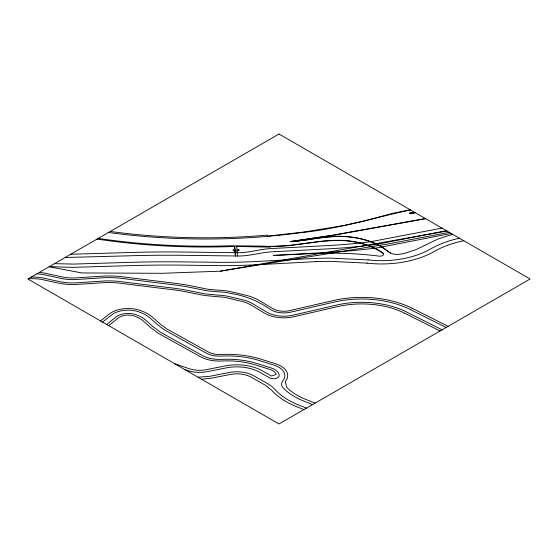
<?xml version="1.0" encoding="UTF-8"?>
<svg xmlns="http://www.w3.org/2000/svg" width="558" height="558" viewBox="0 0 558 558"><rect width="100%" height="100%" fill="white"/><g stroke="black" fill="none" stroke-linecap="round" stroke-linejoin="round"><path stroke-width="0.84" d="M100.524 320.927L109.173 314.063A23.436 13.531 0 0 1 140.009 310.367L140.072 310.387A38.349 22.146 0 0 1 152.913 317.523L159.727 323.654L166.682 328.864L208.26 351.972A15.624 9.019 0 0 0 219.671 354.476L225.92 354.337A69.604 40.183 0 0 1 260.963 359.178L275.415 363.697A23.436 13.531 0 0 1 285.25 381.609L286.826 387.461A63.207 36.493 0 0 0 305.805 399.389L315.137 403.106M102.56 322.106L111.474 315.033A20.597 11.892 0 0 1 138.572 311.783L138.635 311.803A35.51 20.5 0 0 1 150.52 318.409L157.335 324.54L164.596 329.973L206.293 353.158A18.463 10.658 0 0 0 219.782 356.116L225.997 355.976A66.758 38.544 0 0 1 259.609 360.621L274.062 365.141A20.597 11.892 0 0 1 282.906 380.633A14.208 8.203 0 0 0 283.366 388.096A66.758 38.544 0 0 0 303.789 401.076L312.585 404.585M106.62 324.449L116.064 316.965A14.913 8.614 0 0 1 135.692 314.607L135.754 314.628A29.825 17.221 0 0 1 145.736 320.173L152.55 326.311L160.418 332.198L202.359 355.523A24.147 13.943 0 0 0 219.998 359.394L226.15 359.254A61.08 35.266 0 0 1 256.903 363.502L271.397 368.036A14.913 8.614 0 0 1 279.16 375.388A5.685 3.278 0 0 1 275.743 378.477A5.685 3.278 0 0 1 269.5 377.808L259.742 372.27A32.671 18.86 0 0 0 228.117 367.534L207.311 371.607A24.147 13.943 0 0 1 187.07 370.373L184.796 369.584M108.643 325.614L118.366 317.927A12.074 6.968 0 0 1 134.248 316.023L134.311 316.044A26.986 15.582 0 0 1 143.343 321.059L150.158 327.197L158.326 333.307L200.392 356.708A26.986 15.582 0 0 0 220.11 361.033L226.227 360.893A58.241 33.626 0 0 1 255.55 364.946L270.302 369.563A12.074 6.968 0 0 1 276.147 374.397L271.418 376.022L262.232 370.805A36.221 20.911 0 0 0 227.169 365.56L206.167 369.668A20.597 11.892 0 0 1 188.897 368.615L174.438 363.6M290.585 241.53L332.673 235.413L425.67 218.708M409.732 213.086C408.456 214.704 414.768 212.647 415.368 212.765M452.705 234.318L450.285 235.044A233.872 135.029 0 0 0 437.479 239.256L416.282 249.482L406.357 252.837A68.85 39.751 0 0 1 400.77 254.12A10.658 6.152 0 0 1 388.619 251.895L381.993 247.208A59.657 34.443 0 0 0 334.849 236.536L324.393 237.387L307.43 239.766M459.45 238.21C449.574 240.331 439.955 243.783 431.09 248.645A69.066 39.876 0 0 1 368.085 259.895M463.789 240.714C453.842 242.8 444.07 246.015 435.156 250.94A74.751 43.154 0 0 1 366.969 263.111M441.964 228.117L369.975 241.837A346.42 200.001 0 0 1 327.755 245.583L271.321 248.554C259.763 249.056 248.645 253.011 237.024 252.704L182.912 252.042A721.536 416.575 0 0 0 132.553 252.432L70.754 254.26M446.442 230.698L376.755 244.313A352.098 203.279 0 0 1 328.264 248.854L271.837 251.818C260.091 252.488 248.742 256.387 236.899 255.983L182.794 255.32A715.914 413.332 0 0 0 132.825 255.71L65.133 257.503M451.199 233.446L378.136 247.71A358.131 206.767 0 0 1 328.815 252.321L273.336 255.445L314.6 253.478M449.309 232.351L388.577 243.874L220.375 271.181L162.19 273.301L81.991 272.953L49.083 266.766M220.375 271.181L447 231.019M410.011 209.829L392.63 213.344L363.753 221.198L343.414 225.599L303.378 232.107L267.519 236.139M410.514 209.961C374.23 217.634 338.678 228.899 301.571 232.567A419.916 242.437 0 0 1 110.965 232.826L108.461 232.491M412.048 212.689L414.315 212.298M409.781 213.079L412.292 212.647M414.803 212.431L409.879 213.275M415.089 212.598L409.984 213.47M425.384 218.541L334.103 234.953L290.202 241.551L292.545 241.691M307.346 239.563L324.324 237.185L334.821 236.327A60.013 34.645 0 0 1 382.251 247.061L390.502 253.053M307.807 239.501L304.982 239.891M307.897 239.703L305.059 240.093M305.847 239.773L306.6 239.668M303.845 240.045L305.093 239.877M303.929 240.247L305.177 240.079M302.715 240.198L303.594 240.079M303.28 240.121L304.347 239.982M302.792 240.4L304.424 240.177M301.334 240.379L302.841 240.184M302.917 240.379L300.518 240.7M300.441 240.498L301.578 240.352M301.09 240.624L301.655 240.547M299.074 240.672L300.581 240.477M299.151 240.875L300.657 240.679M298.167 240.791L299.304 240.644M298.244 240.993L299.381 240.847M296.814 240.958L298.321 240.77M296.884 241.161L298.397 240.972M295.893 241.077L297.03 240.93M295.97 241.272L297.107 241.133M294.547 241.237L296.054 241.056M294.617 241.44L296.131 241.258M292.28 241.509L294.757 241.216M293.103 241.621L294.254 241.481M293.864 241.53L294.826 241.419M293.048 241.419L293.613 241.356M292.35 241.712L293.689 241.551M292.476 241.488L290.606 241.663M315.709 258.361L256.45 261.479A360.852 208.336 0 0 1 216.051 262.288L182.55 261.876A704.531 406.754 0 0 0 133.376 262.267L73.621 264.074L54.454 263.669M316.226 261.632L256.966 264.743A366.473 211.58 0 0 1 215.925 265.566L182.431 265.155A698.853 403.476 0 0 0 133.655 265.538L72.693 267.366L49.334 266.626M201.494 379.224L211.224 378.205L231.34 374.258A20.597 11.892 0 0 1 251.274 377.236L265.015 385.034L271.662 390.244A78.831 45.512 0 0 0 296.933 406.817L303.908 409.593M234.967 249.621L233.118 249.635L233.223 250.863L238.894 250.702L238.796 249.475L236.955 249.566L236.69 246.455M315.451 258.375L329.966 258.068L368.203 259.909M315.849 261.646L329.987 261.346L367.241 263.139M236.759 246.455L270.379 247.166L270.281 246.343M31.29 277.047L32.622 277.04A32.678 18.867 0 0 1 44.291 278.268L58.995 281.483A38.356 22.146 0 0 0 76.885 282.78L102.937 281.079A53.966 31.157 0 0 1 120.284 281.574L172.701 288.047A139.207 80.373 0 0 1 189.071 290.69L205.114 293.892L217.871 295.133A32.678 18.867 0 0 1 229.052 296.549L242.311 299.716A32.671 18.86 0 0 1 253.395 304.082L266.438 311.922A24.147 13.943 0 0 0 292.845 315.2L336.341 305.121A68.181 39.367 0 0 1 406.44 311.936L442.089 329.813M270.218 246.545L288.165 245.722L314.935 242.277A95.537 55.158 0 0 1 340.401 240.54A52.633 30.39 0 0 1 361.891 243.63A63.57 36.702 0 0 1 383.541 253.667M28.444 278.686L32.629 278.679A29.832 17.221 0 0 1 43.287 279.802L57.99 283.018A41.194 23.785 0 0 0 77.199 284.406L103.258 282.711A51.134 29.518 0 0 1 119.691 283.178L172.108 289.651A136.361 78.727 0 0 1 188.144 292.239L204.179 295.44L217.76 296.772A29.832 17.221 0 0 1 227.964 298.063L241.23 301.229A29.825 17.221 0 0 1 251.344 305.219L264.387 313.059A26.986 15.582 0 0 0 293.906 316.721L337.395 306.649A65.342 37.721 0 0 1 404.578 313.178M36.758 273.887L36.793 273.887A38.349 22.139 0 0 1 46.307 275.199L61.01 278.414A32.664 18.86 0 0 0 76.244 279.516L102.302 277.821A59.657 34.443 0 0 1 121.47 278.365L174.061 284.859A142.06 82.019 0 0 1 190.766 287.551L206.969 290.795L218.101 291.855A38.349 22.139 0 0 1 231.221 293.522C245.464 295.747 258.835 301.194 270.532 309.648A18.463 10.658 0 0 0 290.732 312.159L334.221 302.08A73.865 42.645 0 0 1 410.172 309.46M198.027 377.222L210.073 376.266L230.391 372.277A24.147 13.943 0 0 1 253.764 375.778L267.91 383.806L271.362 386.073L274.641 389.107A75.281 43.461 0 0 0 298.955 405.129L306.461 408.121M39.283 272.43L39.583 272.45A41.208 23.792 0 0 1 47.311 273.664L62.015 276.88A29.825 17.221 0 0 0 75.93 277.891L101.981 276.189A62.496 36.082 0 0 1 122.069 276.761L174.487 283.234A147.71 85.276 0 0 1 191.861 286.038L207.897 289.246L218.213 290.216A41.187 23.778 0 0 1 232.309 292.001L245.569 295.168A41.201 23.785 0 0 1 259.54 300.671L272.583 308.511A15.624 9.019 0 0 0 289.672 310.632L333.168 300.56A76.704 44.284 0 0 1 412.034 308.225M110.233 231.465L111.447 231.626A417.782 241.202 0 0 0 267.254 235.127L267.568 236.341M98.187 238.419L108.168 239.814A432.352 249.614 0 0 0 229.847 245.792L261.109 246.092A106.529 61.506 0 0 0 291.646 245.143L314.851 242.074A95.871 55.354 0 0 1 340.408 240.331A52.975 30.585 0 0 1 362.044 243.448M97.022 239.096L107.847 240.617A433.754 250.423 0 0 0 229.931 246.615L234.632 246.49L234.89 249.579M412.118 308.267L448.13 326.325M410.263 309.509L446.114 327.49M404.641 313.205L440.074 330.978M238.726 249.517L238.824 250.661M237.052 250.709L237.569 255.989M234.702 246.49L235.504 255.969M234.995 250.814L235.427 255.969M314.851 253.471A228.627 131.995 0 0 1 379.335 256.143A3.55 2.051 0 0 0 383.13 255.201A3.55 2.051 0 0 0 382.809 252.823A63.919 36.905 0 0 0 362.044 243.448M279 134.032L27.9 279L279 423.968L530.1 279L279 134.032"/></g></svg>
